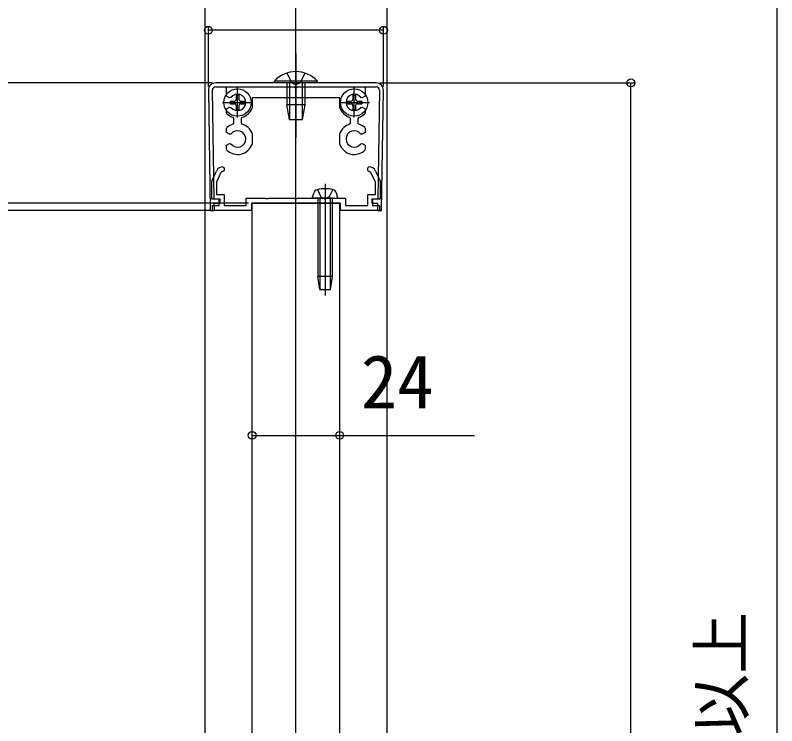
# Model space of a CAD drawing. Units: millimetres, scale not verified. Extents: x -874 to 876, y -1307 to 1301.
# Drawn here: x -663.7 to -454.9, y 736.5 to 931.2 of the extents above; entities that cross this region are included whole.
import ezdxf
from ezdxf.enums import TextEntityAlignment as Align

# ---------------------------------------------------------------- set-up
doc = ezdxf.new("R2010")
doc.units = ezdxf.units.MM
doc.header["$LTSCALE"] = 8
for name, color, linetype in [('0-3_YKK_11', 7, 'Continuous'), ('0-4_YKK_12', 2, 'Continuous'), ('0-5_YKK_13', 4, 'Continuous'), ('0-6_YKK_D', 6, 'Continuous'), ('0-8_YSS_K', 3, 'Continuous')]:
    doc.layers.add(name, color=color, linetype=linetype)
doc.styles.add('ＭＳ ゴシック', font='')
doc.styles.get('ＭＳ ゴシック').set_extended_font_data('MS Gothic')

msp = doc.modelspace()

# ---------------------------------------------------------------- linework, layer by layer
at = {"layer": '0-3_YKK_11'}
for p, q in [((-564.75, 912.7), (-608.749, 912.7)), ((-608.75, 911.6), (-564.75, 911.6))]:
    msp.add_line(p, q, dxfattribs=at)
for points in [[(-610.749, 910.668), (-610.217, 877.704), (-609.117, 877.722), (-609.15, 879.722), (-607.555, 879.748), (-607.555, 880.848), (-609.167, 880.822), (-609.649, 910.685)], [(-563.851, 910.685), (-564.333, 880.822), (-565.937, 880.848), (-565.937, 879.747), (-564.35, 879.722), (-564.383, 877.722), (-563.283, 877.704), (-562.751, 910.668)], [(-606.757, 889.7), (-606.75, 889.7), (-606.45, 889.4), (-606.45, 888.7), (-606.757, 888.4)], [(-566.743, 888.4), (-566.75, 888.4), (-567.05, 888.7), (-567.05, 889.4), (-566.743, 889.7)], [(-574.55, 879.7), (-598.95, 879.7), (-598.95, 877.7), (-609.65, 877.7), (-609.65, 879.1), (-607.75, 879.1), (-607.75, 880.8), (-609.85, 880.8), (-609.85, 885.8), (-608.57, 888.545)], [(-607.392, 887.996), (-608.55, 885.512), (-608.55, 882.1), (-606.45, 882.1), (-606.45, 879.1), (-600.35, 879.1), (-600.35, 881.1), (-595.208, 881.1), (-595.025, 880.98), (-594.475, 880.98), (-594.292, 881.1), (-587.208, 881.1), (-587.025, 880.98), (-586.475, 880.98), (-586.292, 881.1), (-579.208, 881.1), (-579.025, 880.98), (-578.475, 880.98), (-578.292, 881.1), (-573.15, 881.1), (-573.15, 879.1), (-567.05, 879.1), (-567.05, 882.1), (-564.95, 882.1), (-564.95, 885.512), (-566.108, 887.996)], [(-564.93, 888.545), (-563.65, 885.8), (-563.65, 880.8), (-565.75, 880.8), (-565.75, 879.1), (-563.85, 879.1), (-563.85, 877.7), (-574.55, 877.7), (-574.55, 879.7)]]:
    msp.add_lwpolyline(points, dxfattribs=at)
for centre, radius, start, end in [((-608.749, 910.7), 2, 89.99999, 180.92501), ((-564.75, 910.7), 2, 359.075, 90.00002), ((-608.75, 910.7), 0.9, 90.00004, 180.92506), ((-564.75, 910.7), 0.9, 359.07497, 90), ((-606.757, 887.7), 2, 90.00001, 155.00001), ((-566.743, 887.7), 2, 24.99999, 89.99999), ((-606.757, 887.7), 0.7, 90.00011, 155.00011), ((-566.743, 887.7), 0.7, 24.99993, 89.99993)]:
    msp.add_arc(centre, radius, start, end, dxfattribs=at)
at = {"layer": '0-4_YKK_12'}
for p, q in [((-598.752, 260.717), (-598.752, 879.7)), ((-598.752, 879.7), (-574.752, 879.7)), ((-574.752, 260.7), (-574.752, 879.7))]:
    msp.add_line(p, q, dxfattribs=at)
msp.add_lwpolyline([(-593.25, 1013.2), (-611.75, 1013.2), (-611.75, 167.7), (-561.75, 167.7), (-561.75, 1013.2)], dxfattribs=at)
at = {"layer": '0-5_YKK_13'}
for p, q in [((-586.75, 920.8), (-586.75, 897.7)), ((-580.85, 913.211), (-592.65, 913.211)), ((-592.65, 912.7), (-592.65, 913.211)), ((-580.85, 912.7), (-592.65, 912.7)), ((-584.25, 912.7), (-589.25, 912.7)), ((-589.25, 912.7), (-589.25, 908.6)), ((-588.5, 912.7), (-588.5, 908.6)), ((-585, 912.7), (-585, 908.6)), ((-584.25, 908.6), (-584.25, 912.7)), ((-580.85, 912.7), (-580.85, 913.211)), ((-605.75, 911.6), (-587.208, 911.6)), ((-602.75, 903.2), (-602.75, 911.5)), ((-586.475, 911.48), (-586.292, 911.6)), ((-570.75, 903.2), (-570.75, 911.5)), ((-603.1, 909.4), (-602.4, 909.4)), ((-603.1, 909.4), (-603.1, 908.2)), ((-602.4, 909.4), (-602.4, 908.2)), ((-589.25, 908.6), (-589.25, 906.7)), ((-588.5, 908.6), (-588.5, 902.7)), ((-587.025, 908.72), (-587.208, 908.6)), ((-585, 908.6), (-585, 902.7)), ((-584.25, 906.7), (-584.25, 908.6)), ((-571.1, 909.4), (-570.4, 909.4)), ((-571.1, 909.4), (-571.1, 908.2)), ((-570.4, 909.4), (-570.4, 908.2)), ((-606.9, 907.35), (-598.6, 907.35)), ((-604.8, 907.7), (-604.8, 907)), ((-604.8, 907.7), (-603.6, 907.7)), ((-604.8, 907), (-603.6, 907)), ((-603.1, 906.5), (-603.1, 905.3)), ((-602.4, 906.5), (-602.4, 905.3)), ((-601.9, 907.7), (-600.7, 907.7)), ((-601.9, 907), (-600.7, 907)), ((-600.7, 907.7), (-600.7, 907)), ((-584.25, 906.7), (-589.25, 906.7)), ((-588.55, 902.7), (-589.25, 906.7)), ((-584.95, 902.7), (-584.25, 906.7)), ((-574.9, 907.35), (-566.6, 907.35)), ((-572.8, 907.7), (-572.8, 907)), ((-572.8, 907.7), (-571.6, 907.7)), ((-572.8, 907), (-571.6, 907)), ((-571.1, 906.5), (-571.1, 905.3)), ((-570.4, 906.5), (-570.4, 905.3)), ((-569.9, 907.7), (-568.7, 907.7)), ((-569.9, 907), (-568.7, 907)), ((-568.7, 907.7), (-568.7, 907)), ((-603.1, 905.3), (-602.4, 905.3)), ((-571.1, 905.3), (-570.4, 905.3)), ((-588.55, 902.7), (-584.95, 902.7)), ((-578.75, 885.043), (-578.75, 854.4)), ((-576.75, 881.1), (-580.75, 881.1)), ((-580.15, 881.1), (-580.15, 856.1)), ((-577.35, 881.1), (-577.35, 856.1)), ((-576.75, 859.6), (-576.75, 881.1)), ((-576.75, 859.6), (-580.75, 859.6)), ((-580.2, 856.1), (-580.75, 859.6)), ((-577.3, 856.1), (-576.75, 859.6)), ((-580.2, 856.1), (-577.3, 856.1))]:
    msp.add_line(p, q, dxfattribs=at)
for points in [[(-589.2, 915.416), (-587.9, 912.751), (-586.75, 912.14)], [(-584.3, 915.416), (-585.6, 912.751), (-586.75, 912.14)], [(-604.553, 908.696), (-604.943, 908.616), (-605.75, 909.082), (-605.75, 911.6)], [(-587.208, 911.6), (-587.025, 911.48), (-586.475, 911.48)], [(-586.292, 911.6), (-567.75, 911.6), (-567.75, 909.082), (-568.557, 908.616), (-568.948, 908.696)], [(-587.208, 908.6), (-598.75, 908.6), (-598.75, 905.968), (-598.769, 905.863)], [(-586.292, 908.6), (-586.475, 908.72), (-587.025, 908.72)], [(-574.731, 905.862), (-574.75, 905.967), (-574.75, 908.6), (-586.292, 908.6)], [(-605.655, 904.248), (-605.75, 904.467), (-605.75, 905.618), (-604.943, 906.084), (-604.553, 906.004)], [(-568.948, 906.004), (-568.557, 906.084), (-567.75, 905.618), (-567.75, 904.467), (-567.845, 904.248)], [(-603.964, 901.423), (-603.75, 901.71), (-603.75, 902.99), (-603.964, 903.277)], [(-601.536, 903.277), (-601.75, 902.99), (-601.75, 901.71), (-601.536, 901.423)], [(-571.965, 901.423), (-571.75, 901.71), (-571.75, 902.99), (-571.965, 903.277)], [(-569.536, 903.277), (-569.75, 902.99), (-569.75, 901.71), (-569.536, 901.423)], [(-604.553, 898.696), (-604.943, 898.616), (-605.75, 899.082), (-605.75, 900.233), (-605.655, 900.452)], [(-567.845, 900.452), (-567.75, 900.233), (-567.75, 899.082), (-568.557, 898.616), (-568.948, 898.696)], [(-598.769, 898.837), (-598.75, 898.732), (-598.75, 895.968), (-598.769, 895.863)], [(-574.731, 895.862), (-574.75, 895.967), (-574.75, 898.733), (-574.731, 898.838)], [(-605.655, 894.248), (-605.75, 894.467), (-605.75, 895.618), (-604.943, 896.084), (-604.553, 896.004)], [(-568.948, 896.004), (-568.557, 896.084), (-567.75, 895.618), (-567.75, 894.467), (-567.845, 894.248)], [(-580.85, 883.452), (-579.9, 881.504), (-578.75, 880.892)], [(-576.65, 883.452), (-577.6, 881.504), (-578.75, 880.892)], [(-580.75, 881.1), (-582.25, 881.1), (-581.873, 882.507)], [(-576.75, 881.1), (-575.25, 881.1), (-575.627, 882.507)], [(-576.75, 881.1), (-580.75, 881.1), (-580.75, 859.6)]]:
    msp.add_lwpolyline(points, dxfattribs=at)
for centre in [(-602.75, 907.35), (-570.75, 907.35)]:
    msp.add_circle(centre, 3.75, dxfattribs=at)
for centre, radius, start, end in [((-586.75, 907.783), 8.017, 42.61677, 137.38323), ((-602.75, 907.35), 2.25, 216.75635, 143.24369), ((-570.75, 907.35), 2.25, 36.75633, 323.24365), ((-603.6, 908.2), 0.5, 270, 0), ((-603.6, 906.5), 0.5, 0, 90), ((-601.9, 908.2), 0.5, 180, 270), ((-601.9, 906.5), 0.5, 90, 180), ((-571.6, 908.2), 0.5, 270, 0), ((-571.6, 906.5), 0.5, 0, 90), ((-569.9, 908.2), 0.5, 180, 270), ((-569.9, 906.5), 0.5, 90, 180), ((-602.75, 907.35), 4.25, 226.8788, 253.39843), ((-602.75, 907.35), 4.25, 286.60157, 339.51497), ((-570.75, 907.35), 4.25, 200.49398, 253.39843), ((-570.75, 907.35), 4.25, 286.60157, 313.12138), ((-602.75, 897.35), 4.25, 106.60155, 133.12124), ((-602.75, 897.35), 4.25, 20.48502, 73.39847), ((-570.75, 897.35), 4.25, 106.60155, 159.50601), ((-570.75, 897.35), 4.25, 46.87866, 73.39847), ((-602.75, 897.35), 2.25, 216.75635, 143.24369), ((-570.75, 897.35), 2.25, 36.75633, 323.24365), ((-602.75, 897.35), 4.25, 226.8788, 339.51497), ((-570.75, 897.35), 4.25, 200.49398, 313.12138), ((-580.617, 882.17), 1.3, 104.0353, 165), ((-578.75, 874.7), 9, 75.9647, 104.0353), ((-576.883, 882.17), 1.3, 15, 75.9647)]:
    msp.add_arc(centre, radius, start, end, dxfattribs=at)
at = {"layer": '0-6_YKK_D'}
for p, q in [((-454.9, 1052.7), (-454.9, 260.7)), ((-610.75, 911.7), (-610.75, 928.132)), ((-562.75, 927.132), (-610.75, 927.132)), ((-562.75, 911.7), (-562.75, 928.132)), ((-609.749, 912.7), (-774.6, 912.7)), ((-609.749, 912.7), (-774.6, 912.7)), ((-563.75, 912.7), (-493.9, 912.7)), ((-494.9, 260.7), (-494.9, 912.7)), ((-599.752, 879.7), (-734.6, 879.7)), ((-610.35, 877.7), (-774.6, 877.7)), ((-617.75, 877.7), (-734.6, 877.7))]:
    msp.add_line(p, q, dxfattribs=at)
msp.add_lwpolyline([(-598.752, 816.1), (-574.752, 816.1), (-537.748, 816.1)], dxfattribs=at)
for centre in [(-610.75, 927.132), (-562.75, 927.132), (-494.9, 912.7), (-598.752, 816.1), (-574.752, 816.1)]:
    msp.add_circle(centre, 1.075, dxfattribs=at)
at = {"layer": '0-8_YSS_K'}
msp.add_line((-586.75, 13.7), (-586.75, 1062.7), dxfattribs=at)

# ---------------------------------------------------------------- texts
at = {"layer": '0-6_YKK_D', "style": 'ＭＳ ゴシック'}
msp.add_text('24', height=14.66, dxfattribs=at).set_placement((-568.929, 819.1), align=Align.BOTTOM_LEFT)
msp.add_text('【足の掛かる部分】が650未満のとき800以上', height=12.46, rotation=90, dxfattribs=at).set_placement((-460.218, 427.924), align=Align.BOTTOM_LEFT)

doc.saveas('drawing.dxf')
